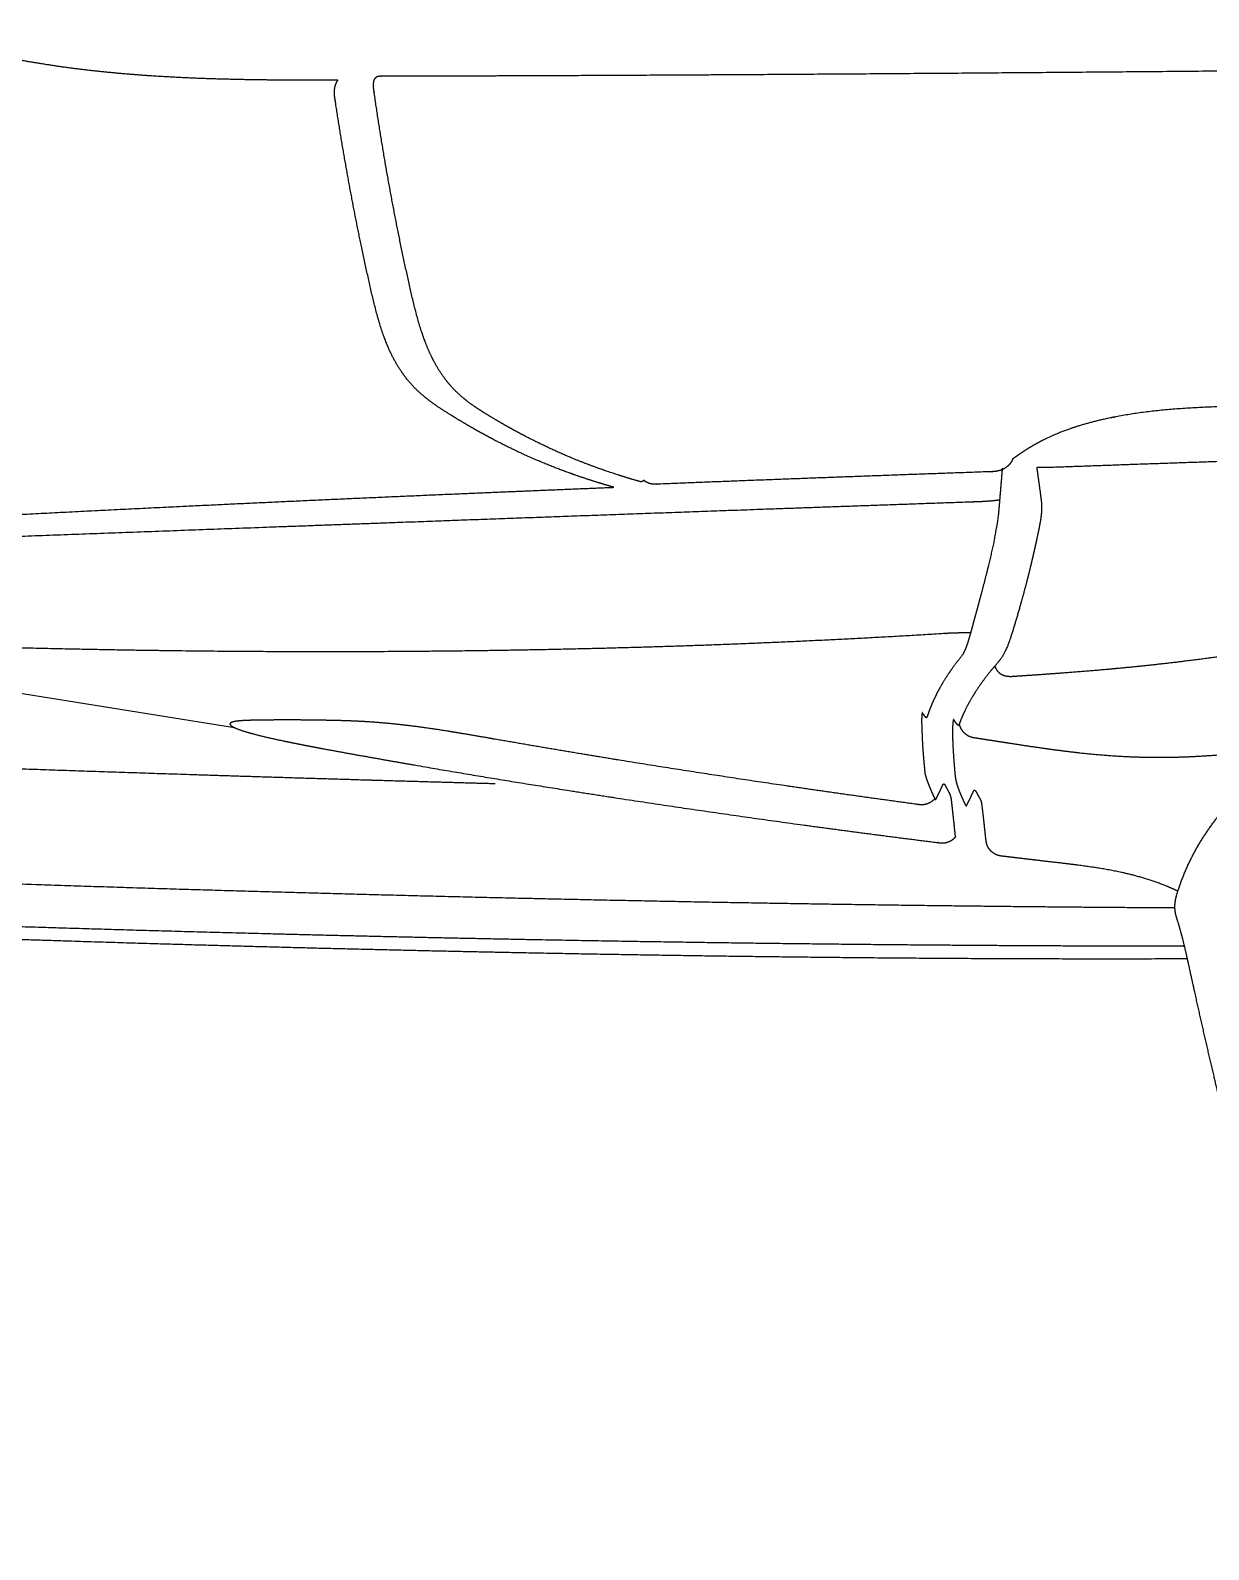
# Model space of a CAD drawing. Extents: x -912 to 8450, y -583 to 4401.
# Drawn here: x 1932 to 2150.6, y -449.4 to -167.5 of the extents above; entities that cross this region are included whole.
import ezdxf

# ---------------------------------------------------------------- set-up
doc = ezdxf.new("R2010")
doc.units = 0
doc.header["$MEASUREMENT"] = 0
doc.layers.add('4', color=7, linetype='CONTINUOUS')

msp = doc.modelspace()

# ---------------------------------------------------------------- linework, layer by layer
at = {"layer": '4', "color": 3, "linetype": 'CONTINUOUS'}
for p, q in [((2114.8016, -246.65284), (2114.2619, -246.97217)), ((1851.0271, -277.85329), (1969.8138, -296.87068))]:
    msp.add_line(p, q, dxfattribs=at)
at = {"layer": '4', "color": 211, "linetype": 'CONTINUOUS'}
msp.add_open_spline([(1989.0164, -176.75351), (1988.9869, -176.75419), (1988.958, -176.75391), (1988.9292, -176.75343), (1982.5874, -176.75764), (1976.2048, -176.74649), (1969.7994, -176.67264), (1960.145, -176.38228), (1950.3415, -175.67844), (1947.0909, -175.3937), (1940.5518, -174.70244), (1933.9523, -173.74019), (1930.6357, -173.1838), (1924.1249, -171.93534), (1917.5802, -170.36226), (1914.3753, -169.51231), (1906.3593, -167.18205), (1898.3482, -164.33571), (1893.556, -162.44066), (1884.0132, -158.28324), (1874.6088, -153.42587), (1869.9482, -150.82695), (1858.8893, -144.20717), (1848.1842, -136.72389), (1842.0791, -132.08924), (1836.0901, -127.17414), (1830.2669, -122.03773), (1830.2263, -122.00235), (1830.1857, -121.96685), (1830.146, -121.93101)], degree=5, knots=[0, 0, 0, 0, 0, 0, 0.0009440312, 0.0009440312, 0.0009440312, 0.20604402, 0.20604402, 0.20604402, 0.30700903, 0.30700903, 0.30700903, 0.40814259, 0.40814259, 0.40814259, 0.50486804, 0.50486804, 0.50486804, 0.64989216, 0.64989216, 0.64989216, 0.795147, 0.795147, 0.795147, 0.99858195, 0.99858195, 0.99858195, 1, 1, 1, 1, 1, 1], dxfattribs=at)
at = {"layer": '4', "color": 4, "linetype": 'CONTINUOUS'}
for points, knots in [([(2531.807, -170.61523), (2531.4258, -170.4942), (2531.0334, -170.39141), (2530.6413, -170.31153), (2530.1052, -170.23859), (2529.6374, -170.2271), (2529.5076, -170.23207), (2504.2806, -170.63748), (2479.1036, -171.03303), (2454.1038, -171.41426), (2402.6215, -172.17149), (2351.2821, -172.86522), (2324.8659, -173.20492), (2261.9362, -173.97326), (2199.1129, -174.64175), (2162.6556, -174.99552), (2114.7118, -175.4136), (2066.7694, -175.72693), (2055.2712, -175.79507), (2036.8356, -175.89129), (2018.2038, -175.96354), (2011.2001, -175.98689), (2004.0378, -176.00652), (1996.8242, -176.02141), (1996.7069, -176.01522), (1996.4067, -176.04677), (1996.1264, -176.17434), (1995.9687, -176.29574), (1995.7143, -176.62503), (1995.5966, -177.06797), (1995.5756, -177.30346), (1995.5833, -177.54003), (1995.6145, -177.77397)], [0, 0, 0, 0, 0, 0, 0.0028507188, 0.0028507188, 0.0028507188, 0.0040840192, 0.0040840192, 0.0040840192, 0.23605531, 0.23605531, 0.23605531, 0.48252671, 0.48252671, 0.48252671, 0.82376693, 0.82376693, 0.82376693, 0.93132454, 0.93132454, 0.93132454, 0.99559076, 0.99559076, 0.99559076, 0.99664698, 0.99664698, 0.99664698, 0.99832349, 0.99832349, 0.99832349, 1, 1, 1, 1, 1, 1]), ([(2556.3448, -224.71489), (2556.2948, -224.91744), (2556.229, -225.11076), (2556.1464, -225.29231), (2555.9456, -225.6249), (2555.6741, -225.87964), (2555.5206, -225.98343), (2555.2393, -226.10834), (2554.925, -226.14938), (2554.7948, -226.1451), (2543.3172, -226.37202), (2531.8594, -226.60056), (2520.5482, -226.82814), (2497.898, -227.28821), (2475.3186, -227.75722), (2464.0155, -227.99532), (2430.1596, -228.72028), (2396.47, -229.48271), (2374.0916, -230.01613), (2327.3436, -231.19872), (2281.0208, -232.55512), (2256.9163, -233.32142), (2221.3515, -234.55322), (2186.119, -235.92649), (2174.664, -236.38951), (2162.4128, -236.90226), (2150.2065, -237.43142), (2149.3711, -237.46521), (2144.9277, -237.68484), (2140.7595, -238.04292), (2137.5811, -238.43458), (2132.4202, -239.29096), (2128.0488, -240.39525), (2126.3129, -240.91227), (2123.6443, -241.83082), (2121.3702, -242.80745), (2120.5114, -243.20884), (2118.9221, -244.01071), (2117.541, -244.81443), (2116.9027, -245.21034), (2116.0958, -245.73889), (2115.3548, -246.25568), (2115.1665, -246.38904), (2114.9822, -246.52145), (2114.8016, -246.65284)], [0, 0, 0, 0, 0, 0, 0.0020314614, 0.0020314614, 0.0020314614, 0.0040629229, 0.0040629229, 0.0040629229, 0.0054036703, 0.0054036703, 0.0054036703, 0.12399162, 0.12399162, 0.12399162, 0.24324403, 0.24324403, 0.24324403, 0.48176078, 0.48176078, 0.48176078, 0.74339746, 0.74339746, 0.74339746, 0.87003874, 0.87003874, 0.87003874, 0.87929107, 0.87929107, 0.87929107, 0.92004239, 0.92004239, 0.92004239, 0.95101996, 0.95101996, 0.95101996, 0.9720694, 0.9720694, 0.9720694, 0.99274526, 0.99274526, 0.99274526, 1, 1, 1, 1, 1, 1])]:
    msp.add_open_spline(points, degree=5, knots=knots, dxfattribs=at)
at = {"layer": '4', "color": 3, "linetype": 'CONTINUOUS'}
for points, knots in [([(2040.234, -252.28342), (2038.8553, -251.88765), (2037.4751, -251.47455), (2036.0934, -251.04124), (2033.329, -250.13013), (2030.5604, -249.12204), (2029.1761, -248.5923), (2024.9961, -246.91107), (2020.8155, -244.97464), (2018.0228, -243.55922), (2014.8075, -241.7883), (2011.6049, -239.86857), (2011.1759, -239.60952), (2010.4117, -239.13501), (2009.6292, -238.65186), (2009.2746, -238.4319), (2008.249, -237.78763), (2007.2116, -237.09986), (2006.5335, -236.62547), (2004.9034, -235.39981), (2003.3266, -233.94922), (2002.435, -233.00521), (2000.8723, -231.05845), (1999.5169, -228.78147), (1998.9421, -227.66222), (1997.9014, -225.3336), (1997.0388, -222.83475), (1996.6505, -221.56397), (1996.0531, -219.40374), (1995.5171, -217.20142), (1995.3094, -216.31219), (1993.5767, -208.69451), (1991.9896, -200.98463), (1990.7035, -194.11282), (1989.5052, -187.00456), (1988.4347, -179.84203), (1988.4038, -179.66407), (1988.3294, -178.91735), (1988.3999, -178.14929), (1988.5382, -177.59979), (1988.7505, -177.12521), (1989.0165, -176.75337)], [0, 0, 0, 0, 0, 0, 0.095859661, 0.095859661, 0.095859661, 0.19161455, 0.19161455, 0.19161455, 0.38489322, 0.38489322, 0.38489322, 0.41466804, 0.41466804, 0.41466804, 0.43894165, 0.43894165, 0.43894165, 0.4844509, 0.4844509, 0.4844509, 0.54892088, 0.54892088, 0.54892088, 0.60427186, 0.60427186, 0.60427186, 0.65876993, 0.65876993, 0.65876993, 0.69534979, 0.69534979, 0.69534979, 0.97107775, 0.97107775, 0.97107775, 0.97815428, 0.97815428, 0.97815428, 1, 1, 1, 1, 1, 1]), ([(2045.7468, -250.9808), (2045.7086, -251.03165), (2045.6703, -251.08222), (2045.6292, -251.12943), (2045.5371, -251.20929), (2045.4184, -251.25227), (2045.3519, -251.26184), (2045.2284, -251.25846), (2045.0912, -251.22969), (2045.0337, -251.2144), (2043.0695, -250.64875), (2041.1027, -250.04552), (2039.1919, -249.41722), (2033.8127, -247.51449), (2028.4252, -245.20124), (2024.9548, -243.51957), (2021.167, -241.46913), (2017.397, -239.20808), (2017.0719, -239.01175), (2016.2526, -238.51243), (2015.4328, -237.99954), (2014.9382, -237.67963), (2013.7167, -236.85498), (2012.5129, -235.93201), (2011.8053, -235.33641), (2010.423, -234.0393), (2009.1262, -232.50804), (2008.5055, -231.67968), (2007.5468, -230.22516), (2006.6826, -228.61686), (2006.363, -227.97303), (2005.5955, -226.30192), (2004.9198, -224.52086), (2004.5441, -223.41482), (2003.9478, -221.47787), (2003.4179, -219.487), (2003.207, -218.65081), (2002.8986, -217.37433), (2002.6029, -216.08899), (2002.5033, -215.65028), (2000.831, -208.21007), (1999.2997, -200.67638), (1997.986, -193.514), (1996.7875, -186.19037), (1995.7283, -178.80757), (1995.7144, -178.7126), (1995.6844, -178.49336), (1995.6587, -178.27859), (1995.6467, -178.16777), (1995.6321, -178.01614), (1995.622, -177.88926), (1995.6192, -177.84876), (1995.6167, -177.8106), (1995.6144, -177.77377)], [0, 0, 0, 0, 0, 0, 0.0061918446, 0.0061918446, 0.0061918446, 0.012231982, 0.012231982, 0.012231982, 0.016369976, 0.016369976, 0.016369976, 0.15180815, 0.15180815, 0.15180815, 0.39728422, 0.39728422, 0.39728422, 0.42046241, 0.42046241, 0.42046241, 0.4557264, 0.4557264, 0.4557264, 0.50782263, 0.50782263, 0.50782263, 0.55980573, 0.55980573, 0.55980573, 0.59260292, 0.59260292, 0.59260292, 0.64242451, 0.64242451, 0.64242451, 0.67797091, 0.67797091, 0.67797091, 0.69633446, 0.69633446, 0.69633446, 0.98895024, 0.98895024, 0.98895024, 0.99279888, 0.99279888, 0.99279888, 0.99750585, 0.99750585, 0.99750585, 1, 1, 1, 1, 1, 1]), ([(2017.5963, -307.29525), (2014.2812, -307.20411), (2010.9654, -307.11178), (2007.6493, -307.01827), (2002.8405, -306.88098), (1998.0315, -306.74123), (1996.5391, -306.69748), (1986.1988, -306.39153), (1975.8597, -306.07729), (1967.0175, -305.80093), (1951.0393, -305.28646), (1935.099, -304.74339), (1927.9814, -304.49494), (1906.7624, -303.73572), (1885.6654, -302.92355), (1871.7049, -302.36048), (1846.1452, -301.27628), (1820.9608, -300.10007), (1809.5331, -299.54148), (1782.6001, -298.16228), (1756.3183, -296.65171), (1741.339, -295.72945), (1716.4603, -294.08649), (1692.4735, -292.29716), (1682.8128, -291.53905), (1670.6402, -290.53283), (1658.7476, -289.48001), (1656.1459, -289.24635), (1650.9703, -288.77443), (1645.8497, -288.29243), (1643.3036, -288.04913), (1634.6456, -287.20853), (1626.1299, -286.33417), (1620.1579, -285.69302), (1607.1347, -284.21892), (1593.9742, -282.51987), (1586.73, -281.50977), (1575.7292, -279.83488), (1564.2689, -277.83079), (1560.4848, -277.14), (1552.4689, -275.61052), (1544.22, -273.88928), (1539.8591, -272.93687), (1531.8764, -271.11319), (1523.7402, -269.10841), (1520.0799, -268.17743), (1513.6229, -266.48517), (1507.1195, -264.69748), (1504.3166, -263.91221), (1499.6813, -262.59053), (1495.0376, -261.23101), (1493.2054, -260.68924), (1487.7303, -259.05468), (1482.252, -257.3772), (1478.6082, -256.24531), (1472.955, -254.46861), (1467.3063, -252.66605), (1465.2976, -252.0219), (1461.3485, -250.74992), (1457.4018, -249.46884), (1455.4625, -248.83721), (1451.8732, -247.66467), (1448.2853, -246.4869), (1446.6357, -245.94434), (1444.9863, -245.40092), (1443.3368, -244.85667)], [0, 0, 0, 0, 0, 0, 0.026264678, 0.026264678, 0.026264678, 0.038082989, 0.038082989, 0.038082989, 0.10815231, 0.10815231, 0.10815231, 0.16481437, 0.16481437, 0.16481437, 0.27734899, 0.27734899, 0.27734899, 0.37219422, 0.37219422, 0.37219422, 0.50291756, 0.50291756, 0.50291756, 0.59351177, 0.59351177, 0.59351177, 0.61905184, 0.61905184, 0.61905184, 0.64459191, 0.64459191, 0.64459191, 0.70635826, 0.70635826, 0.70635826, 0.77954108, 0.77954108, 0.77954108, 0.81487427, 0.81487427, 0.81487427, 0.85332622, 0.85332622, 0.85332622, 0.88436842, 0.88436842, 0.88436842, 0.90778694, 0.90778694, 0.90778694, 0.9230349, 0.9230349, 0.9230349, 0.95333633, 0.95333633, 0.95333633, 0.97006554, 0.97006554, 0.97006554, 0.98623535, 0.98623535, 0.98623535, 1, 1, 1, 1, 1, 1]), ([(2232.2112, -244.95831), (2232.1465, -244.9605), (2232.0829, -244.96236), (2232.0196, -244.96414), (2214.6073, -245.49444), (2197.2645, -246.03636), (2180.0583, -246.5896), (2158.0086, -247.32043), (2136.0958, -248.08101), (2131.2116, -248.25255), (2126.1386, -248.433), (2121.0733, -248.61573), (2120.8751, -248.62353), (2120.2514, -248.64176), (2119.6874, -248.64396), (2119.3268, -248.63771), (2118.9997, -248.62373), (2118.7078, -248.60214)], [0, 0, 0, 0, 0, 0, 0.0027690987, 0.0027690987, 0.0027690987, 0.75529927, 0.75529927, 0.75529927, 0.97153897, 0.97153897, 0.97153897, 0.98022366, 0.98022366, 0.98022366, 1, 1, 1, 1, 1, 1]), ([(2114.2619, -246.97216), (2114.2141, -247.11194), (2114.1591, -247.24607), (2114.0977, -247.3744), (2113.9063, -247.72352), (2113.6728, -248.02668), (2113.5073, -248.20471), (2112.9983, -248.66594), (2112.4084, -248.99038), (2112.001, -249.15001), (2111.3451, -249.32229), (2110.6575, -249.3845), (2110.4108, -249.38643), (2097.6763, -249.83447), (2084.9991, -250.29254), (2072.622, -250.75292), (2060.199, -251.22957), (2047.8338, -251.7199), (2047.7356, -251.72753), (2047.4684, -251.7212), (2047.162, -251.66901), (2046.9698, -251.62022), (2046.5801, -251.48761), (2046.2112, -251.30095), (2046.0398, -251.19802), (2045.885, -251.09049), (2045.7468, -250.9808)], [0, 0, 0, 0, 0, 0, 0.009329744, 0.009329744, 0.009329744, 0.026574378, 0.026574378, 0.026574378, 0.058873429, 0.058873429, 0.058873429, 0.076425983, 0.076425983, 0.076425983, 0.97113297, 0.97113297, 0.97113297, 0.97856391, 0.97856391, 0.97856391, 0.98928195, 0.98928195, 0.98928195, 1, 1, 1, 1, 1, 1]), ([(1831.7961, -268.28155), (1831.0753, -268.13857), (1830.3642, -267.99536), (1829.6642, -267.85681), (1828.3308, -267.60855), (1827.0525, -267.40824), (1826.4481, -267.32412), (1824.7831, -267.11677), (1823.2798, -266.8933), (1822.3852, -266.74222), (1820.2324, -266.32375), (1818.767, -265.878), (1818.1564, -265.5958), (1817.735, -265.18256), (1818.0249, -264.80893), (1818.1936, -264.6874), (1818.6589, -264.45491), (1819.3614, -264.24496), (1819.7672, -264.14594), (1821.0156, -263.89308), (1822.6163, -263.68729), (1823.7482, -263.57588), (1825.3654, -263.44705), (1827.0559, -263.3318), (1827.4816, -263.30361), (1829.9703, -263.1413), (1832.4626, -262.97979), (1834.5289, -262.84667), (1851.8992, -261.73406), (1869.4316, -260.65893), (1885.0106, -259.74485), (1916.551, -257.97794), (1948.587, -256.34658), (1964.7865, -255.5614), (1989.4746, -254.4208), (2014.4112, -253.3463), (2022.9009, -252.98895), (2031.4723, -252.63622), (2040.0718, -252.28998), (2040.1259, -252.28866), (2040.18, -252.28691), (2040.2341, -252.28344)], [0, 0, 0, 0, 0, 0, 0.010694534, 0.010694534, 0.010694534, 0.020743774, 0.020743774, 0.020743774, 0.039175273, 0.039175273, 0.039175273, 0.069941841, 0.069941841, 0.069941841, 0.085699778, 0.085699778, 0.085699778, 0.10145772, 0.10145772, 0.10145772, 0.12868133, 0.12868133, 0.12868133, 0.13775243, 0.13775243, 0.13775243, 0.18150928, 0.18150928, 0.18150928, 0.5051743, 0.5051743, 0.5051743, 0.83139556, 0.83139556, 0.83139556, 0.99894012, 0.99894012, 0.99894012, 1, 1, 1, 1, 1, 1]), ([(1829.1197, -265.0236), (1829.305, -265.02335), (1829.5097, -265.02196), (1829.7315, -265.01935), (1830.5247, -265.00646), (1831.4673, -264.98065), (1832.1773, -264.95694), (1853.5007, -264.16414), (1875.1361, -263.37323), (1896.2866, -262.59766), (1938.8177, -261.03211), (1982.3149, -259.42971), (2004.1538, -258.62752), (2037.7946, -257.40413), (2071.9663, -256.18325), (2083.7852, -255.76458), (2095.7956, -255.34247), (2107.8707, -254.92229), (2107.9957, -254.91838), (2108.4428, -254.90014), (2108.9721, -254.86957), (2109.369, -254.84237), (2110.1744, -254.77935), (2110.9325, -254.70589), (2111.2818, -254.66824), (2111.585, -254.6313), (2111.8261, -254.597)], [0, 0, 0, 0, 0, 0, 0.0059189469, 0.0059189469, 0.0059189469, 0.019805922, 0.019805922, 0.019805922, 0.40638452, 0.40638452, 0.40638452, 0.78799211, 0.78799211, 0.78799211, 0.98813071, 0.98813071, 0.98813071, 0.99029501, 0.99029501, 0.99029501, 0.99514751, 0.99514751, 0.99514751, 1, 1, 1, 1, 1, 1]), ([(2106.444, -279.26629), (2105.7182, -279.28383), (2104.9924, -279.30136), (2104.2666, -279.3189), (2103.5407, -279.33643), (2102.8149, -279.35397), (2090.1169, -280.15301), (2077.4788, -280.82565), (2064.9045, -281.3731), (2039.8648, -282.23877), (2015.1035, -282.68117), (2002.7823, -282.80707), (1981.3774, -282.87123), (1960.1815, -282.68382), (1951.1538, -282.55817), (1936.165, -282.27671), (1921.2612, -281.87706), (1915.3128, -281.69873), (1906.3989, -281.40399), (1897.5137, -281.07753), (1894.5495, -280.96546), (1889.2784, -280.76183), (1884.0206, -280.55454), (1881.7031, -280.43809), (1878.1242, -280.19783), (1874.4782, -279.84128), (1873.2052, -279.69759), (1870.0412, -279.28766), (1866.7979, -278.73892), (1864.8465, -278.36441), (1860.7747, -277.51391), (1856.6466, -276.55622), (1854.509, -276.04811), (1851.4923, -275.33254), (1848.4745, -274.62043), (1847.5949, -274.41185), (1845.1069, -273.83152), (1842.6418, -273.30427), (1841.0648, -273.00295), (1839.0318, -272.66803), (1837.0539, -272.43585), (1836.6019, -272.3856), (1835.8099, -272.30513), (1835.1441, -272.26196), (1834.8759, -272.2526), (1834.5356, -272.26372), (1834.3783, -272.32331), (1834.3491, -272.3521), (1834.3538, -272.42376), (1834.485, -272.51626), (1834.5827, -272.5667), (1834.8436, -272.67541), (1835.2089, -272.78613), (1835.4219, -272.84246), (1835.8118, -272.9338), (1836.2467, -273.01875), (1836.4292, -273.05198), (1836.6172, -273.08406), (1836.8102, -273.11502)], [0, 0, 0, 0, 0, 0, 0.0092826749, 0.0092826749, 0.0092826749, 0.0092826749, 0.0092826749, 0.23270084, 0.23270084, 0.23270084, 0.45659511, 0.45659511, 0.45659511, 0.62381391, 0.62381391, 0.62381391, 0.73528262, 0.73528262, 0.73528262, 0.79118185, 0.79118185, 0.79118185, 0.83480506, 0.83480506, 0.83480506, 0.85786452, 0.85786452, 0.85786452, 0.89152258, 0.89152258, 0.89152258, 0.92740464, 0.92740464, 0.92740464, 0.94214672, 0.94214672, 0.94214672, 0.96917591, 0.96917591, 0.96917591, 0.97750354, 0.97750354, 0.97750354, 0.98447338, 0.98447338, 0.98447338, 0.98849955, 0.98849955, 0.98849955, 0.99258781, 0.99258781, 0.99258781, 0.99700044, 0.99700044, 0.99700044, 1, 1, 1, 1, 1, 1]), ([(2144.3575, -330.34783), (2130.4413, -330.27018), (2116.4015, -330.15078), (2102.2601, -329.99224), (2072.9031, -329.58814), (2043.282, -329.03225), (2027.9653, -328.70727), (1993.9033, -327.90377), (1959.8446, -326.92778), (1941.1698, -326.34265), (1904.0004, -325.07831), (1867.3833, -323.61742), (1849.2587, -322.83543), (1813.5447, -321.15942), (1778.9545, -319.1782), (1762.0221, -318.09546), (1733.5224, -316.01539), (1706.3085, -313.4209), (1695.1464, -312.22504), (1684.2515, -310.89836), (1673.6444, -309.4168)], [0, 0, 0, 0, 0, 0, 0.14516185, 0.14516185, 0.14516185, 0.29962355, 0.29962355, 0.29962355, 0.48813184, 0.48813184, 0.48813184, 0.67666279, 0.67666279, 0.67666279, 0.86445411, 0.86445411, 0.86445411, 1, 1, 1, 1, 1, 1]), ([(2146.1417, -337.46407), (2146.0869, -337.46385), (2146.0321, -337.46356), (2145.9773, -337.46337), (2135.1429, -337.45408), (2124.2174, -337.42177), (2113.2693, -337.36627), (2085.3264, -337.16557), (2057.0281, -336.81313), (2039.7946, -336.544), (2019.321, -336.16182), (1998.8331, -335.70667), (1995.641, -335.63409), (1978.9378, -335.24585), (1962.2458, -334.81088), (1948.77, -334.43057), (1913.7246, -333.36928), (1879.1359, -332.14298), (1858.0605, -331.33227), (1826.9969, -330.04883), (1796.9168, -328.66379), (1787.0284, -328.19176), (1761.1424, -326.90854), (1736.2616, -325.53558), (1721.2002, -324.64042), (1700.8377, -323.31877), (1681.5312, -321.87426), (1676.1262, -321.45254), (1667.2689, -320.73038), (1658.6733, -319.97444), (1655.277, -319.6664), (1647.2764, -318.91738), (1639.5308, -318.13531), (1635.1161, -317.66875), (1626.4777, -316.70793), (1618.1987, -315.67761), (1614.1599, -315.1434), (1606.1422, -314.01), (1598.528, -312.76865), (1594.7659, -312.10679), (1591.112, -311.41096), (1587.5668, -310.67886)], [0, 0, 0, 0, 0, 0, 0.000448126, 0.000448126, 0.000448126, 0.088612841, 0.088612841, 0.088612841, 0.22411358, 0.22411358, 0.22411358, 0.24912018, 0.24912018, 0.24912018, 0.35497269, 0.35497269, 0.35497269, 0.52535462, 0.52535462, 0.52535462, 0.61031294, 0.61031294, 0.61031294, 0.75075642, 0.75075642, 0.75075642, 0.80661172, 0.80661172, 0.80661172, 0.84385918, 0.84385918, 0.84385918, 0.89548902, 0.89548902, 0.89548902, 0.94689485, 0.94689485, 0.94689485, 1, 1, 1, 1, 1, 1]), ([(2146.6802, -339.79975), (2127.3995, -339.86664), (2107.7308, -339.82155), (2087.7738, -339.6745), (2057.692, -339.31796), (2027.3434, -338.77418), (2017.3141, -338.5754), (1990.9031, -338.00327), (1964.4953, -337.30596), (1948.1692, -336.82846), (1922.79, -336.01184), (1897.7474, -335.084), (1888.7779, -334.7352), (1870.9608, -334.00784), (1853.422, -333.21909), (1844.7311, -332.8089), (1813.5809, -331.26418), (1783.6936, -329.49415), (1762.8855, -328.08161), (1743.0699, -326.51836), (1724.4026, -324.78933)], [0, 0, 0, 0, 0, 0, 0.22813455, 0.22813455, 0.22813455, 0.34041779, 0.34041779, 0.34041779, 0.52354141, 0.52354141, 0.52354141, 0.62665711, 0.62665711, 0.62665711, 0.72977282, 0.72977282, 0.72977282, 1, 1, 1, 1, 1, 1])]:
    msp.add_open_spline(points, degree=5, knots=knots, dxfattribs=at)
at = {"layer": '4', "color": 6, "linetype": 'CONTINUOUS'}
for points, knots in [([(2112.3124, -248.72955), (2112.2153, -249.90319), (2112.1182, -251.07678), (2112.021, -252.25035), (2111.8647, -254.13687), (2111.7074, -256.02268), (2111.6463, -256.73413), (2111.5371, -257.78999), (2111.3939, -258.79776), (2111.3418, -259.12826), (2111.2745, -259.51408), (2111.2021, -259.88864), (2111.1902, -259.94981), (2111.1746, -260.02465), (2111.1612, -260.09781), (2111.1587, -260.11106), (2111.1477, -260.17009), (2111.1365, -260.22883), (2111.1278, -260.27424), (2111.1008, -260.41381), (2111.0732, -260.55181), (2111.054, -260.64457), (2111.0024, -260.89103), (2110.9533, -261.13136), (2110.9254, -261.27863), (2110.8853, -261.50162), (2110.8489, -261.72116), (2110.8364, -261.79756), (2110.7953, -262.06041), (2110.7562, -262.32009), (2110.7185, -262.51132), (2110.6388, -262.90007), (2110.5536, -263.29022), (2110.5103, -263.4875), (2110.4018, -263.97404), (2110.2912, -264.45843), (2110.2249, -264.74569), (2109.7823, -266.6567), (2109.3248, -268.52264), (2108.9274, -270.07842), (2108.437, -271.93984), (2107.9426, -273.7621), (2107.8542, -274.08687), (2107.6071, -274.98763), (2107.355, -275.88093), (2107.1945, -276.47065), (2106.9525, -277.37828), (2106.7113, -278.28314), (2106.6293, -278.58932), (2106.3847, -279.49197), (2106.1392, -280.35236), (2105.9758, -280.89358), (2105.7532, -281.56678), (2105.5284, -282.14525), (2105.4697, -282.28977), (2105.3623, -282.54066), (2105.2542, -282.76857), (2105.2052, -282.86669), (2105.06, -283.1444), (2104.9143, -283.38411), (2104.8177, -283.52809), (2104.6791, -283.71824), (2104.5405, -283.89513), (2104.4986, -283.94791), (2104.3731, -284.10485), (2104.2484, -284.26253), (2104.1658, -284.36781), (2104.0045, -284.57466), (2103.8452, -284.78211), (2103.7676, -284.88385), (2103.6823, -284.99667), (2103.5976, -285.10948), (2103.5893, -285.1205), (2102.7244, -286.27486), (2101.9325, -287.43097), (2101.2203, -288.57505), (2100.1538, -290.47713), (2099.2922, -292.35946), (2098.9801, -293.10985), (2098.6977, -293.86448), (2098.4495, -294.61333), (2098.4465, -294.62235), (2098.4261, -294.68348), (2098.4054, -294.74486), (2098.3876, -294.79585), (2098.3598, -294.87112), (2098.3326, -294.93583), (2098.3226, -294.95772), (2098.2933, -295.01702), (2098.2644, -295.05783), (2098.2456, -295.07478), (2098.2249, -295.07983), (2098.2054, -295.06615), (2098.2028, -295.06442), (2098.0954, -294.95267), (2097.996, -294.84176), (2097.9071, -294.73478), (2097.7843, -294.57529), (2097.6801, -294.42012), (2097.647, -294.36806), (2097.6147, -294.31394), (2097.5851, -294.26118), (2097.5843, -294.25985), (2097.5686, -294.23179), (2097.5543, -294.20355), (2097.5405, -294.17893), (2097.522, -294.14528), (2097.5051, -294.12156), (2097.4998, -294.11506), (2097.4754, -294.09172), (2097.4541, -294.10695), (2097.4383, -294.15469), (2097.4217, -294.25536), (2097.4064, -294.39753), (2097.4053, -294.40782), (2097.4008, -294.45145), (2097.3965, -294.49655), (2097.3934, -294.53183), (2097.3894, -294.57936), (2097.3856, -294.62768), (2097.3847, -294.6396), (2097.3808, -294.69174), (2097.3772, -294.744), (2097.3746, -294.78426), (2097.3687, -294.88097), (2097.3636, -294.97758), (2097.361, -295.03393), (2097.355, -295.17892), (2097.3506, -295.32417), (2097.3485, -295.41361), (2097.3464, -295.5356), (2097.3455, -295.66108), (2097.3454, -295.69622), (2097.3453, -295.73735), (2097.3454, -295.77921), (2097.3453, -295.78499), (2097.3455, -295.79655), (2097.3458, -295.80816), (2097.346, -295.81418), (2097.3464, -295.85629), (2097.3455, -295.90066), (2097.3467, -295.93727), (2097.3483, -296.03143), (2097.3507, -296.12862), (2097.3525, -296.18864), (2097.3584, -296.36785), (2097.3666, -296.56504), (2097.3727, -296.70363), (2097.3893, -297.08284), (2097.407, -297.53373), (2097.4172, -297.83367), (2097.4279, -298.19731), (2097.4414, -298.5588), (2097.443, -298.60268), (2097.4588, -299.00743), (2097.4779, -299.40803), (2097.4969, -299.76338), (2097.5409, -300.52084), (2097.5928, -301.27578), (2097.6227, -301.67744), (2097.6846, -302.4535), (2097.7548, -303.23317), (2097.7905, -303.60995), (2097.8287, -303.99388), (2097.8689, -304.37946), (2097.8695, -304.38518), (2097.8907, -304.59362), (2097.9069, -304.8029), (2097.9213, -304.99725), (2097.9433, -305.24598), (2097.9726, -305.43564), (2097.981, -305.48508), (2097.9911, -305.53065), (2098.0021, -305.56752), (2098.0028, -305.56978), (2098.0142, -305.60667), (2098.0255, -305.6438), (2098.0361, -305.67866), (2098.3121, -306.65232), (2098.656, -307.59279), (2099.0236, -308.46242), (2099.4072, -309.29465), (2099.7912, -310.08599), (2099.7919, -310.08752), (2099.8058, -310.11633), (2099.8198, -310.14182), (2099.8333, -310.16263), (2099.8606, -310.1982), (2099.8879, -310.22023), (2099.9016, -310.22799), (2099.9294, -310.2364), (2099.9568, -310.22918), (2099.9707, -310.22124), (2099.992, -310.2023), (2100.0129, -310.1728), (2100.0203, -310.16119), (2100.0284, -310.14693), (2100.0365, -310.131), (2100.0372, -310.12964), (2100.2605, -309.68252), (2100.4793, -309.23365), (2100.6929, -308.78425), (2100.911, -308.31328), (2101.1243, -307.83983), (2101.1331, -307.82017), (2101.1897, -307.69428), (2101.2463, -307.56785), (2101.2941, -307.4741), (2101.3731, -307.35698), (2101.4511, -307.31558), (2101.4818, -307.31233), (2101.5508, -307.3348), (2101.6182, -307.4175), (2101.6554, -307.47959), (2101.7012, -307.56843), (2101.7469, -307.65658), (2101.7558, -307.6737), (2101.9112, -307.97207), (2102.0619, -308.2588), (2102.1998, -308.5188), (2102.3712, -308.83888), (2102.5356, -309.14204), (2102.5724, -309.21437), (2102.6468, -309.39014), (2102.7205, -309.66009), (2102.7561, -309.82448), (2102.8127, -310.15689), (2102.864, -310.56031), (2102.8841, -310.73393), (2102.9221, -311.08091), (2102.9608, -311.42671), (2102.9797, -311.59383), (2103.0965, -312.62284), (2103.2103, -313.65074), (2103.3035, -314.51139), (2103.3951, -315.37466), (2103.4845, -316.23745), (2103.4848, -316.24074), (2103.5016, -316.40487), (2103.516, -316.56449), (2103.5294, -316.71092), (2103.5522, -316.92586), (2103.5798, -317.07718), (2103.5897, -317.12677), (2103.6012, -317.16298), (2103.6139, -317.18251), (2103.6142, -317.18299), (2103.6145, -317.18345), (2103.6148, -317.18392)], [0, 0, 0, 0, 0, 0, 0.026322759, 0.026322759, 0.026322759, 0.042317271, 0.042317271, 0.042317271, 0.050365863, 0.050365863, 0.050365863, 0.051948728, 0.051948728, 0.051948728, 0.052298403, 0.052298403, 0.052298403, 0.053509205, 0.053509205, 0.053509205, 0.056034156, 0.056034156, 0.056034156, 0.060263667, 0.060263667, 0.060263667, 0.062535011, 0.062535011, 0.062535011, 0.068134648, 0.068134648, 0.068134648, 0.073890531, 0.073890531, 0.073890531, 0.082344793, 0.082344793, 0.082344793, 0.1303919, 0.1303919, 0.1303919, 0.140868, 0.140868, 0.140868, 0.15951632, 0.15951632, 0.15951632, 0.16913374, 0.16913374, 0.16913374, 0.18817, 0.18817, 0.18817, 0.19493559, 0.19493559, 0.19493559, 0.20050039, 0.20050039, 0.20050039, 0.21144393, 0.21144393, 0.21144393, 0.21620611, 0.21620611, 0.21620611, 0.22570123, 0.22570123, 0.22570123, 0.23482479, 0.23482479, 0.23482479, 0.23581157, 0.23581157, 0.23581157, 0.33827458, 0.33827458, 0.33827458, 0.40680574, 0.40680574, 0.40680574, 0.40763883, 0.40763883, 0.40763883, 0.41243727, 0.41243727, 0.41243727, 0.41513384, 0.41513384, 0.41513384, 0.42044547, 0.42044547, 0.42044547, 0.42123276, 0.42123276, 0.42123276, 0.45363205, 0.45363205, 0.45363205, 0.47037422, 0.47037422, 0.47037422, 0.47080685, 0.47080685, 0.47080685, 0.47953134, 0.47953134, 0.47953134, 0.48380624, 0.48380624, 0.48380624, 0.49956054, 0.49956054, 0.49956054, 0.5007569, 0.5007569, 0.5007569, 0.504533, 0.504533, 0.504533, 0.50575593, 0.50575593, 0.50575593, 0.50985641, 0.50985641, 0.50985641, 0.51560126, 0.51560126, 0.51560126, 0.52463809, 0.52463809, 0.52463809, 0.52810654, 0.52810654, 0.52810654, 0.52864312, 0.52864312, 0.52864312, 0.52922507, 0.52922507, 0.52922507, 0.53262189, 0.53262189, 0.53262189, 0.53763892, 0.53763892, 0.53763892, 0.54718501, 0.54718501, 0.54718501, 0.56184124, 0.56184124, 0.56184124, 0.56386973, 0.56386973, 0.56386973, 0.58057116, 0.58057116, 0.58057116, 0.59955827, 0.59955827, 0.59955827, 0.61720779, 0.61720779, 0.61720779, 0.6174734, 0.6174734, 0.6174734, 0.62686461, 0.62686461, 0.62686461, 0.63064663, 0.63064663, 0.63064663, 0.63089934, 0.63089934, 0.63089934, 0.63484267, 0.63484267, 0.63484267, 0.73898545, 0.73898545, 0.73898545, 0.73918764, 0.73918764, 0.73918764, 0.74276351, 0.74276351, 0.74276351, 0.74637434, 0.74637434, 0.74637434, 0.75016652, 0.75016652, 0.75016652, 0.75218156, 0.75218156, 0.75218156, 0.75236584, 0.75236584, 0.75236584, 0.81240244, 0.81240244, 0.81240244, 0.81500302, 0.81500302, 0.81500302, 0.82904196, 0.82904196, 0.82904196, 0.8382816, 0.8382816, 0.8382816, 0.85002305, 0.85002305, 0.85002305, 0.85287118, 0.85287118, 0.85287118, 0.89973735, 0.89973735, 0.89973735, 0.9129537, 0.9129537, 0.9129537, 0.92594399, 0.92594399, 0.92594399, 0.9348676, 0.9348676, 0.9348676, 0.94323573, 0.94323573, 0.94323573, 0.98644286, 0.98644286, 0.98644286, 0.98660772, 0.98660772, 0.98660772, 0.99467226, 0.99467226, 0.99467226, 0.99986884, 0.99986884, 0.99986884, 1, 1, 1, 1, 1, 1]), ([(2118.7078, -248.60214), (2118.8397, -249.564), (2118.972, -250.52587), (2119.1048, -251.4877), (2119.2684, -252.66687), (2119.4318, -253.84609), (2119.4603, -254.06327), (2119.4993, -254.37921), (2119.5316, -254.69353), (2119.5409, -254.79179), (2119.5763, -255.19274), (2119.5986, -255.589), (2119.6066, -255.88422), (2119.6053, -256.57383), (2119.5602, -257.22935), (2119.5212, -257.59673), (2119.3998, -258.50627), (2119.2367, -259.36276), (2119.132, -259.87259), (2118.8114, -261.42765), (2118.4798, -262.95373), (2118.2524, -263.96838), (2117.7597, -266.1074), (2117.2512, -268.1887), (2116.9767, -269.27933), (2116.2957, -271.90839), (2115.5929, -274.44544), (2115.1705, -275.91413), (2114.5895, -277.86288), (2113.9976, -279.75699), (2113.8403, -280.23989), (2113.5183, -281.17091), (2113.1845, -282.00143), (2113.0138, -282.38887), (2112.6691, -283.09739), (2112.3191, -283.68685), (2112.1444, -283.95271), (2111.7958, -284.43913), (2111.4516, -284.85684), (2111.2812, -285.05401), (2110.7763, -285.62993), (2110.292, -286.20587), (2109.9778, -286.58992), (2108.2627, -288.74408), (2106.818, -290.89625), (2105.8159, -292.65317), (2104.9712, -294.4532), (2104.3314, -296.21907), (2104.309, -296.28996), (2104.2627, -296.38722), (2104.2148, -296.43855), (2104.1916, -296.45344), (2104.1491, -296.46495), (2104.108, -296.45057), (2104.0898, -296.43831), (2104.0543, -296.4065), (2104.0207, -296.36792), (2104.0042, -296.34823), (2103.9088, -296.23949), (2103.8193, -296.13146), (2103.7493, -296.04259), (2103.6291, -295.88146), (2103.5225, -295.72178), (2103.4775, -295.6499), (2103.3928, -295.50676), (2103.3171, -295.36537), (2103.2847, -295.33813), (2103.2331, -295.39224), (2103.1938, -295.61177), (2103.1771, -295.7447), (2103.1399, -296.08716), (2103.1122, -296.42901), (2103.1005, -296.62329), (2103.0862, -296.98071), (2103.0843, -297.337), (2103.0818, -297.52174), (2103.0793, -297.97103), (2103.0886, -298.59187), (2103.0981, -298.94576), (2103.1475, -300.3408), (2103.2257, -301.75561), (2103.2968, -302.79467), (2103.3931, -303.99785), (2103.5061, -305.23374), (2103.519, -305.38168), (2103.5461, -305.67861), (2103.5809, -305.97805), (2103.6003, -306.12495), (2103.6359, -306.35818), (2103.672, -306.56204), (2103.6862, -306.63723), (2103.7157, -306.78433), (2103.7415, -306.8925), (2103.753, -306.9304), (2104.0174, -307.87309), (2104.3538, -308.78688), (2104.7108, -309.62501), (2105.1073, -310.47548), (2105.5064, -311.28405), (2105.5292, -311.33627), (2105.5711, -311.39698), (2105.6113, -311.4104), (2105.6304, -311.4067), (2105.6648, -311.3838), (2105.6999, -311.33528), (2105.7159, -311.30851), (2105.7484, -311.24802), (2105.782, -311.18073), (2105.7988, -311.14666), (2106.0342, -310.67663), (2106.2648, -310.20596), (2106.4747, -309.76797), (2106.7407, -309.20065), (2107.0006, -308.63282), (2107.0601, -308.53992), (2107.1821, -308.45211), (2107.3043, -308.54016), (2107.3638, -308.62312), (2107.5796, -309.02382), (2107.7872, -309.40293), (2107.9375, -309.67312), (2108.1302, -310.02029), (2108.3171, -310.34544), (2108.3576, -310.44448), (2108.4335, -310.72768), (2108.5088, -311.21289), (2108.5482, -311.5135), (2108.6778, -312.63841), (2108.8046, -313.76337), (2108.891, -314.54419), (2108.9923, -315.4782), (2109.0911, -316.41188), (2109.1073, -316.56537), (2109.1342, -316.8215), (2109.1609, -317.0776), (2109.1711, -317.18088), (2109.1919, -317.3868), (2109.216, -317.58758), (2109.229, -317.68452), (2109.2588, -317.87437), (2109.2903, -318.03467), (2109.3066, -318.10807), (2109.3298, -318.19813), (2109.351, -318.25838), (2109.3574, -318.27348), (2109.3636, -318.28562), (2109.3696, -318.29604)], [0, 0, 0, 0, 0, 0, 0.020634643, 0.020634643, 0.020634643, 0.025298074, 0.025298074, 0.025298074, 0.027424947, 0.027424947, 0.027424947, 0.033997075, 0.033997075, 0.033997075, 0.043074821, 0.043074821, 0.043074821, 0.057120798, 0.057120798, 0.057120798, 0.086086774, 0.086086774, 0.086086774, 0.11897541, 0.11897541, 0.11897541, 0.16652603, 0.16652603, 0.16652603, 0.18340137, 0.18340137, 0.18340137, 0.20047136, 0.20047136, 0.20047136, 0.21742245, 0.21742245, 0.21742245, 0.23437354, 0.23437354, 0.23437354, 0.26827576, 0.26827576, 0.26827576, 0.4244601, 0.4244601, 0.4244601, 0.4303585, 0.4303585, 0.4303585, 0.43582118, 0.43582118, 0.43582118, 0.44047761, 0.44047761, 0.44047761, 0.44513413, 0.44513413, 0.44513413, 0.46738618, 0.46738618, 0.46738618, 0.48568663, 0.48568663, 0.48568663, 0.50398505, 0.50398505, 0.50398505, 0.52012375, 0.52012375, 0.52012375, 0.54149648, 0.54149648, 0.54149648, 0.55953487, 0.55953487, 0.55953487, 0.57741288, 0.57741288, 0.57741288, 0.62419859, 0.62419859, 0.62419859, 0.63054046, 0.63054046, 0.63054046, 0.63688229, 0.63688229, 0.63688229, 0.64106654, 0.64106654, 0.64106654, 0.64592816, 0.64592816, 0.64592816, 0.74448948, 0.74448948, 0.74448948, 0.750378, 0.750378, 0.750378, 0.75585246, 0.75585246, 0.75585246, 0.76019227, 0.76019227, 0.76019227, 0.76453218, 0.76453218, 0.76453218, 0.82158936, 0.82158936, 0.82158936, 0.83833515, 0.83833515, 0.83833515, 0.85506591, 0.85506591, 0.85506591, 0.90381686, 0.90381686, 0.90381686, 0.92051609, 0.92051609, 0.92051609, 0.93710627, 0.93710627, 0.93710627, 0.974772, 0.974772, 0.974772, 0.9821825, 0.9821825, 0.9821825, 0.98713856, 0.98713856, 0.98713856, 0.99209452, 0.99209452, 0.99209452, 0.99747515, 0.99747515, 0.99747515, 1, 1, 1, 1, 1, 1]), ([(2110.9469, -285.43796), (2110.9988, -285.64241), (2111.0709, -285.84015), (2111.1633, -286.02533), (2111.3793, -286.36122), (2111.6422, -286.62812), (2111.7813, -286.74407), (2112.2142, -287.0459), (2112.6788, -287.22397), (2112.9904, -287.30145), (2113.5304, -287.3785), (2114.0665, -287.37209), (2114.2905, -287.35077), (2114.818, -287.31575), (2115.3457, -287.2805), (2115.6486, -287.26018), (2117.9657, -287.10421), (2120.285, -286.9441), (2122.3039, -286.79971), (2126.3552, -286.49613), (2130.4144, -286.15811), (2132.4495, -285.97858), (2138.5698, -285.40457), (2144.6798, -284.72201), (2148.7443, -284.21263), (2155.8945, -283.223), (2163.0292, -282.12707), (2166.1217, -281.62291), (2172.2497, -280.55107), (2178.3023, -279.3228), (2181.2902, -278.66778), (2185.1342, -277.75482), (2188.9229, -276.75797), (2189.8048, -276.52234), (2191.5926, -276.02719), (2193.3861, -275.47504), (2194.2837, -275.17905), (2196.7765, -274.29103), (2199.1953, -273.24418), (2200.71, -272.50038), (2202.9829, -271.27243), (2205.1598, -269.98198), (2205.9253, -269.51757), (2208.2672, -268.07763), (2210.5523, -266.64828), (2212.0939, -265.70724), (2215.6171, -263.64504), (2219.1978, -261.77426), (2221.2296, -260.792), (2224.277, -259.41926), (2227.329, -258.15502), (2228.3308, -257.74929), (2231.0322, -256.67211), (2233.7324, -255.61419), (2235.4313, -254.9402), (2237.2403, -254.19901), (2239.0421, -253.40645), (2239.1576, -253.3631), (2239.2932, -253.28301), (2239.4157, -253.18286), (2239.442, -253.15993), (2239.4676, -253.13605), (2239.4925, -253.11125)], [0, 0, 0, 0, 0, 0, 0.0055276496, 0.0055276496, 0.0055276496, 0.011055299, 0.011055299, 0.011055299, 0.022110598, 0.022110598, 0.022110598, 0.030170098, 0.030170098, 0.030170098, 0.041034445, 0.041034445, 0.041034445, 0.11325571, 0.11325571, 0.11325571, 0.18577446, 0.18577446, 0.18577446, 0.33135076, 0.33135076, 0.33135076, 0.44323898, 0.44323898, 0.44323898, 0.55404613, 0.55404613, 0.55404613, 0.58718814, 0.58718814, 0.58718814, 0.62073781, 0.62073781, 0.62073781, 0.68149945, 0.68149945, 0.68149945, 0.71515149, 0.71515149, 0.71515149, 0.78557033, 0.78557033, 0.78557033, 0.87530259, 0.87530259, 0.87530259, 0.91914979, 0.91914979, 0.91914979, 0.9936167, 0.9936167, 0.9936167, 0.99859907, 0.99859907, 0.99859907, 1, 1, 1, 1, 1, 1]), ([(2099.7934, -310.09058), (2099.4263, -310.50145), (2098.9769, -310.83732), (2098.4648, -311.07704), (2097.7308, -311.24005), (2096.9951, -311.19358), (2096.8097, -311.16169), (2089.1152, -310.11977), (2081.4312, -309.04608), (2073.9429, -307.9674), (2059.7179, -305.85596), (2045.535, -303.62671), (2038.8169, -302.54141), (2031.2414, -301.28321), (2023.6803, -299.98524), (2022.8142, -299.83611), (2020.2155, -299.38685), (2017.6174, -298.93112), (2015.8877, -298.62783), (2012.4406, -298.03314), (2009.0411, -297.48136), (2007.3591, -297.22103), (2003.8978, -296.71926), (2000.5943, -296.32172), (1998.9255, -296.14677), (1995.907, -295.87961), (1993.1065, -295.71536), (1991.8414, -295.65843), (1990.282, -295.60532), (1988.7628, -295.56688), (1988.441, -295.55953), (1985.6156, -295.49833), (1982.8688, -295.46088), (1980.5, -295.44663), (1977.817, -295.45243), (1975.2447, -295.48501), (1974.8766, -295.4902), (1973.8209, -295.5045), (1972.7839, -295.52302), (1972.1303, -295.54176), (1971.2125, -295.58583), (1970.4182, -295.66536), (1970.1756, -295.69596), (1969.7, -295.77276), (1969.3344, -295.87791), (1969.1801, -295.94376), (1969.0474, -296.04239), (1969.0039, -296.15916), (1968.9993, -296.18538), (1969.0005, -296.25569), (1969.0342, -296.33204), (1969.0681, -296.38118), (1969.1901, -296.51273), (1969.4007, -296.65766), (1969.5615, -296.75023), (1969.8882, -296.91357), (1970.2995, -297.0844), (1970.4827, -297.15577), (1970.8594, -297.29467), (1971.2737, -297.43473), (1971.4822, -297.50238), (1972.0203, -297.67055), (1972.5962, -297.83748), (1972.9521, -297.93653), (1973.6513, -298.12422), (1974.3757, -298.30789), (1974.7267, -298.39468), (1975.7356, -298.63858), (1976.7686, -298.8747), (1977.4445, -299.02463), (1979.7166, -299.5158), (1982.0212, -299.97902), (1983.6375, -300.29334), (1986.2898, -300.79544), (1988.9428, -301.28202), (1989.9775, -301.46998), (1991.3656, -301.72036), (1992.754, -301.96922), (1993.1077, -302.03254), (1994.1137, -302.21255), (1995.12, -302.39219), (1995.7727, -302.50858), (2001.2738, -303.48585), (2006.7783, -304.43941), (2011.632, -305.2629), (2024.7035, -307.43595), (2037.7882, -309.49607), (2046.0165, -310.74958), (2061.797, -313.07504), (2077.5881, -315.25728), (2085.144, -316.26926), (2092.8901, -317.2741), (2100.6375, -318.24586), (2100.8257, -318.27625), (2101.5607, -318.31619), (2102.2923, -318.1527), (2102.801, -317.9176), (2103.2485, -317.58787), (2103.6148, -317.1839)], [0, 0, 0, 0, 0, 0, 0.0094044648, 0.0094044648, 0.0094044648, 0.01262537, 0.01262537, 0.01262537, 0.14272512, 0.14272512, 0.14272512, 0.26012913, 0.26012913, 0.26012913, 0.27532169, 0.27532169, 0.27532169, 0.30572437, 0.30572437, 0.30572437, 0.33612444, 0.33612444, 0.33612444, 0.3692874, 0.3692874, 0.3692874, 0.39850197, 0.39850197, 0.39850197, 0.4064233, 0.4064233, 0.4064233, 0.46833242, 0.46833242, 0.46833242, 0.47874338, 0.47874338, 0.47874338, 0.49820773, 0.49820773, 0.49820773, 0.50762942, 0.50762942, 0.50762942, 0.51831717, 0.51831717, 0.51831717, 0.52126745, 0.52126745, 0.52126745, 0.52594613, 0.52594613, 0.52594613, 0.5332402, 0.5332402, 0.5332402, 0.53835335, 0.53835335, 0.53835335, 0.54311062, 0.54311062, 0.54311062, 0.55019601, 0.55019601, 0.55019601, 0.55668342, 0.55668342, 0.55668342, 0.56864284, 0.56864284, 0.56864284, 0.59662786, 0.59662786, 0.59662786, 0.61452128, 0.61452128, 0.61452128, 0.62063505, 0.62063505, 0.62063505, 0.63191449, 0.63191449, 0.63191449, 0.71570164, 0.71570164, 0.71570164, 0.85746556, 0.85746556, 0.85746556, 0.98746917, 0.98746917, 0.98746917, 0.99071507, 0.99071507, 0.99071507, 1, 1, 1, 1, 1, 1]), ([(2144.9119, -327.2475), (2144.2602, -326.92924), (2143.6001, -326.6277), (2142.9326, -326.34237), (2139.9478, -325.1476), (2136.8509, -324.24296), (2134.4177, -323.68576), (2130.3098, -322.92962), (2126.1684, -322.37271), (2124.4977, -322.1698), (2121.5069, -321.82641), (2118.516, -321.47662), (2117.1975, -321.32139), (2115.4877, -321.11903), (2113.7779, -320.91497), (2113.3868, -320.8682), (2112.8084, -320.7989), (2112.2299, -320.7294), (2112.0414, -320.71356), (2111.5172, -320.61196), (2111.0219, -320.40561), (2110.7217, -320.23053), (2110.1745, -319.80573), (2109.756, -319.25355), (2109.5845, -318.95109), (2109.4553, -318.62932), (2109.3696, -318.2961)], [0, 0, 0, 0, 0, 0, 0.097023217, 0.097023217, 0.097023217, 0.42965921, 0.42965921, 0.42965921, 0.65394811, 0.65394811, 0.65394811, 0.8307902, 0.8307902, 0.8307902, 0.88324142, 0.88324142, 0.88324142, 0.90835933, 0.90835933, 0.90835933, 0.95417967, 0.95417967, 0.95417967, 1, 1, 1, 1, 1, 1])]:
    msp.add_open_spline(points, degree=5, knots=knots, dxfattribs=at)
at = {"layer": '4', "color": 30, "linetype": 'CONTINUOUS'}
for points, knots in [([(2104.3201, -296.25116), (2104.4895, -296.914), (2104.8234, -297.53305), (2105.3171, -298.04908), (2106.0865, -298.51416), (2106.9385, -298.71064), (2107.1307, -298.73414), (2108.2619, -298.91275), (2109.3933, -299.09034), (2110.3341, -299.23727), (2112.24, -299.53341), (2114.1466, -299.82664), (2115.1121, -299.97493), (2116.6773, -300.21332), (2118.2435, -300.44541), (2118.8436, -300.53318), (2121.5934, -300.92905), (2124.3483, -301.29266), (2126.5061, -301.54831), (2130.9061, -301.99401), (2135.3214, -302.26939), (2137.5704, -302.36016), (2141.3156, -302.42426), (2145.0614, -302.34795), (2146.5557, -302.29546), (2149.0423, -302.17375), (2151.5266, -302.0024), (2152.5182, -301.92677), (2155.1142, -301.71255), (2157.7068, -301.46497), (2159.3085, -301.2992), (2162.5096, -300.94243), (2165.7056, -300.53471), (2167.3023, -300.31796), (2171.0426, -299.77955), (2174.7742, -299.16962), (2176.911, -298.79601), (2180.0828, -298.20462), (2183.2458, -297.55968), (2184.2805, -297.34275), (2186.0705, -296.95715), (2187.8572, -296.55407), (2188.6121, -296.37858), (2189.7897, -296.09294), (2190.9623, -295.78342), (2191.3823, -295.66907), (2192.2628, -295.42123), (2193.1335, -295.15701), (2193.5864, -295.01422), (2194.5895, -294.6835), (2195.5577, -294.33393), (2196.0799, -294.13541), (2197.0747, -293.73803), (2197.9931, -293.33844), (2198.4242, -293.14346), (2199.2304, -292.76696), (2199.9509, -292.41324), (2200.2845, -292.24651), (2201.0464, -291.86137), (2201.6998, -291.52658), (2202.05, -291.34869), (2202.6531, -291.04965), (2203.166, -290.81192), (2203.3892, -290.71336), (2203.7182, -290.57669), (2204.0131, -290.46844), (2204.1161, -290.4338), (2204.3556, -290.36381), (2204.5534, -290.33573), (2204.6564, -290.33504), (2204.8348, -290.36325), (2204.9719, -290.43639), (2205.0336, -290.48071), (2205.2107, -290.62271), (2205.3892, -290.76473), (2205.5094, -290.85887), (2206.1216, -291.32625), (2206.7693, -291.77463), (2207.3139, -292.11992), (2208.6009, -292.85518), (2210.0467, -293.4814), (2210.9012, -293.78696), (2212.1109, -294.12579), (2213.4119, -294.36857), (2213.7279, -294.4207), (2214.2483, -294.49072), (2214.7892, -294.52605), (2215.0126, -294.53395), (2215.6735, -294.53646), (2216.4523, -294.48756), (2217.0244, -294.43869), (2217.7637, -294.37058), (2218.5896, -294.29274), (2218.669, -294.27911), (2218.8069, -294.28949), (2218.93, -294.34365), (2218.9845, -294.37853), (2219.1179, -294.49328), (2219.2289, -294.66777), (2219.289, -294.79669), (2219.3725, -295.03384), (2219.4378, -295.32085), (2219.46, -295.4335), (2219.5303, -295.84774), (2219.5768, -296.33991), (2219.6015, -296.72765), (2219.6378, -297.48193), (2219.6725, -298.33265), (2219.6898, -298.72191), (2219.724, -299.34838), (2219.7737, -299.98587), (2219.7921, -300.21659), (2219.9027, -301.15861), (2220.128, -302.08338), (2220.3702, -302.7641), (2220.9606, -303.96337), (2221.7723, -305.01925), (2222.1876, -305.47145), (2222.8516, -306.10386), (2223.5478, -306.69775), (2223.7819, -306.89334), (2224.2505, -307.28386), (2224.7116, -307.68303), (2224.9403, -307.88476), (2226.8283, -309.58068), (2228.5884, -311.42131), (2230.028, -313.14378), (2235.2311, -320.28734), (2238.5042, -328.69045), (2239.6886, -335.37426), (2239.525, -343.52124), (2237.5376, -351.2631), (2237.1402, -352.58624), (2236.6898, -353.89125), (2236.1877, -355.17527)], [0, 0, 0, 0, 0, 0, 0.012267775, 0.012267775, 0.012267775, 0.015755915, 0.015755915, 0.015755915, 0.032949883, 0.032949883, 0.032949883, 0.050579747, 0.050579747, 0.050579747, 0.061526548, 0.061526548, 0.061526548, 0.10072181, 0.10072181, 0.10072181, 0.14129391, 0.14129391, 0.14129391, 0.16823297, 0.16823297, 0.16823297, 0.18614339, 0.18614339, 0.18614339, 0.21514667, 0.21514667, 0.21514667, 0.24415693, 0.24415693, 0.24415693, 0.2831637, 0.2831637, 0.2831637, 0.3021541, 0.3021541, 0.3021541, 0.31604719, 0.31604719, 0.31604719, 0.32382637, 0.32382637, 0.32382637, 0.33241305, 0.33241305, 0.33241305, 0.34305582, 0.34305582, 0.34305582, 0.35336135, 0.35336135, 0.35336135, 0.36335167, 0.36335167, 0.36335167, 0.37760654, 0.37760654, 0.37760654, 0.39020708, 0.39020708, 0.39020708, 0.3975621, 0.3975621, 0.3975621, 0.40850159, 0.40850159, 0.40850159, 0.41944108, 0.41944108, 0.41944108, 0.44132013, 0.44132013, 0.44132013, 0.52935167, 0.52935167, 0.52935167, 0.63876303, 0.63876303, 0.63876303, 0.67484642, 0.67484642, 0.67484642, 0.69897996, 0.69897996, 0.69897996, 0.74274853, 0.74274853, 0.74274853, 0.7472034, 0.7472034, 0.7472034, 0.75115683, 0.75115683, 0.75115683, 0.75751707, 0.75751707, 0.75751707, 0.76126278, 0.76126278, 0.76126278, 0.77058138, 0.77058138, 0.77058138, 0.77787596, 0.77787596, 0.77787596, 0.78200632, 0.78200632, 0.78200632, 0.79482203, 0.79482203, 0.79482203, 0.80580736, 0.80580736, 0.80580736, 0.81130879, 0.81130879, 0.81130879, 0.81681022, 0.81681022, 0.81681022, 0.85708018, 0.85708018, 0.85708018, 0.97529466, 0.97529466, 0.97529466, 1, 1, 1, 1, 1, 1]), ([(2175.6577, -449.41615), (2173.9307, -443.96458), (2172.2412, -438.50117), (2170.5879, -433.0268), (2166.6326, -419.62216), (2162.8802, -406.15965), (2160.731, -398.18706), (2156.8697, -383.37848), (2153.2297, -368.51484), (2151.5997, -361.65961), (2149.7427, -353.61319), (2147.9478, -345.55306), (2147.6857, -344.37), (2147.2573, -342.42578), (2146.8325, -340.48076), (2146.6645, -339.71992), (2146.2443, -337.85831), (2145.7915, -336.00446), (2145.5064, -334.91175), (2145.1304, -333.58228), (2144.7133, -332.2659), (2144.6291, -332.02775), (2144.4213, -331.26173), (2144.33, -330.47074), (2144.323, -329.92655), (2144.3957, -329.09341), (2144.5899, -328.28153), (2144.6779, -328.00368), (2146.467, -322.09532), (2149.3232, -316.52318), (2152.9411, -311.74771), (2159.4567, -305.71177), (2167.1831, -301.60715), (2169.8465, -300.47677), (2172.6175, -299.57626), (2175.4431, -298.92538), (2175.4695, -298.91846), (2175.5226, -298.9054), (2175.5769, -298.89883), (2175.6045, -298.89827), (2175.6963, -298.90995), (2175.7796, -298.95682), (2175.8281, -299.00534), (2175.8603, -299.06477), (2175.8757, -299.12837)], [0, 0, 0, 0, 0, 0, 0.16758705, 0.16758705, 0.16758705, 0.40958533, 0.40958533, 0.40958533, 0.6161204, 0.6161204, 0.6161204, 0.65164033, 0.65164033, 0.65164033, 0.67447881, 0.67447881, 0.67447881, 0.7075786, 0.7075786, 0.7075786, 0.71497551, 0.71497551, 0.71497551, 0.73084429, 0.73084429, 0.73084429, 0.73936002, 0.73936002, 0.73936002, 0.91144381, 0.91144381, 0.91144381, 0.99646796, 0.99646796, 0.99646796, 0.99727664, 0.99727664, 0.99727664, 0.99808447, 0.99808447, 0.99808447, 1, 1, 1, 1, 1, 1])]:
    msp.add_open_spline(points, degree=5, knots=knots, dxfattribs=at)
at = {"layer": '4', "color": 3, "linetype": 'CONTINUOUS'}
msp.add_open_spline([(2018.1947, -307.3117), (2017.9953, -307.30622), (2017.7958, -307.30074), (2017.5963, -307.29525)], degree=3, dxfattribs=at)

doc.saveas('drawing.dxf')
